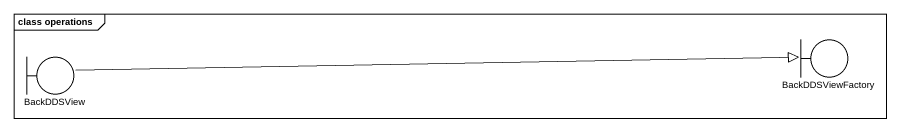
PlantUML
@startuml
mainframe class operations
boundary BackDDSView
boundary BackDDSViewFactory
BackDDSView -right-|> BackDDSViewFactory
@enduml
